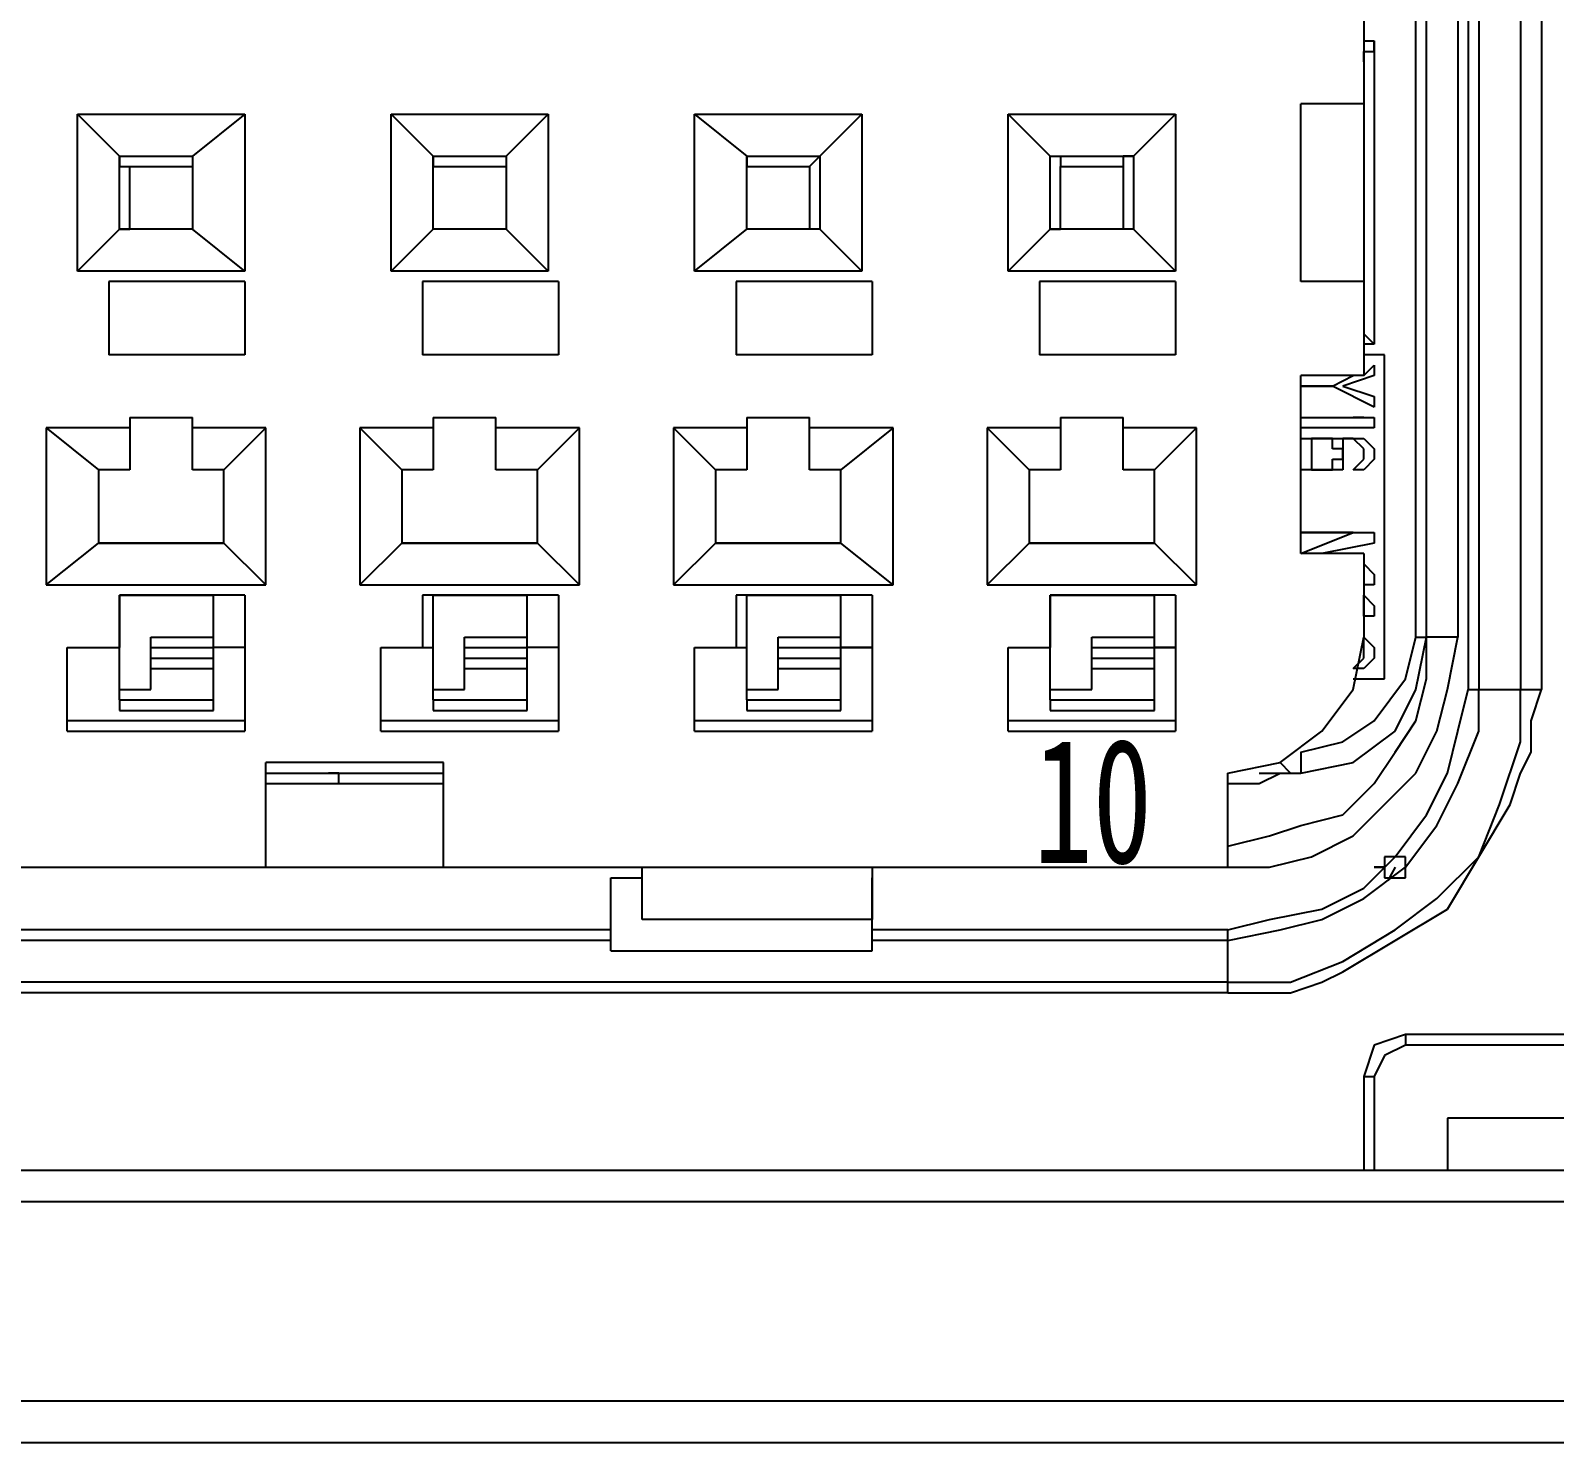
# Model space of a CAD drawing. Header units: inches. Extents: x 47316 to 59086, y 3141 to 11743.
# Drawn here: x 48992.63 to 49017.12, y 7312.62 to 7335.3 of the extents above; entities that cross this region are included whole.
import ezdxf

# ---------------------------------------------------------------- set-up
doc = ezdxf.new("R2010")
doc.units = ezdxf.units.IN
doc.header["$MEASUREMENT"] = 0
doc.styles.add('MtX_FangSong_GB2312', font='')
doc.styles.get("Standard").update_dxf_attribs({"font": ''})
doc.styles.get('MtX_FangSong_GB2312').set_extended_font_data('FangSong_GB2312')
doc.styles.get('Standard').set_extended_font_data('SimSun')
doc.linetypes.add('_VeSys_Busbar', pattern='A,0.0001,-0.125,["=",Standard,S=0.35,R=0,X=-0.15,Y=-0.175],-0.125', length=0.2501)

msp = doc.modelspace()

# ---------------------------------------------------------------- linework, layer by layer
at = {"color": 0, "linetype": 'Continuous', "lineweight": -3}
for p, q in [((49015.735, 7340.505), (49015.735, 7324.713)), ((49015.903, 7340.505), (49015.903, 7324.713)), ((49016.575, 7340.505), (49016.575, 7324.713)), ((49016.911, 7340.505), (49016.911, 7324.713)), ((49015.567, 7339.833), (49015.567, 7325.553)), ((49014.895, 7325.553), (49014.895, 7339.665)), ((49015.063, 7325.553), (49015.063, 7339.665)), ((49014.055, 7335.465), (49014.055, 7329.753)), ((49014.055, 7335.129), (49014.223, 7335.129)), ((49014.223, 7335.129), (49014.223, 7330.257)), ((49014.223, 7334.961), (49014.223, 7335.129)), ((49014.223, 7335.129), (49014.223, 7335.129)), ((49014.055, 7334.793), (49014.055, 7334.961)), ((49014.055, 7334.961), (49014.055, 7334.961)), ((49014.055, 7334.961), (49014.223, 7334.961)), ((49014.055, 7334.793), (49014.055, 7334.793)), ((49014.055, 7334.793), (49014.055, 7334.793)), ((49014.055, 7334.793), (49014.055, 7334.793)), ((49014.223, 7334.961), (49014.223, 7334.961)), ((49014.223, 7334.961), (49014.223, 7334.961)), ((49014.055, 7334.121), (49013.047, 7334.121)), ((49013.047, 7331.265), (49013.047, 7334.121)), ((48993.391, 7331.433), (48993.391, 7333.953)), ((48993.391, 7333.953), (48996.079, 7333.953)), ((48993.391, 7333.953), (48994.063, 7333.281)), ((48996.079, 7333.953), (48995.239, 7333.281)), ((48996.079, 7333.953), (48996.079, 7331.433)), ((48998.431, 7333.953), (49000.951, 7333.953)), ((48998.431, 7333.953), (48999.103, 7333.281)), ((48998.431, 7331.433), (48998.431, 7333.953)), ((49000.951, 7333.953), (49000.279, 7333.281)), ((49000.951, 7333.953), (49000.951, 7331.433)), ((49003.303, 7333.953), (49005.991, 7333.953)), ((49003.303, 7333.953), (49004.143, 7333.281)), ((49003.303, 7331.433), (49003.303, 7333.953)), ((49005.991, 7333.953), (49005.319, 7333.281)), ((49005.991, 7333.953), (49005.991, 7331.433)), ((49008.343, 7333.953), (49011.031, 7333.953)), ((49008.343, 7333.953), (49009.015, 7333.281)), ((49008.343, 7331.433), (49008.343, 7333.953)), ((49011.031, 7333.953), (49010.359, 7333.281)), ((49011.031, 7333.953), (49011.031, 7331.433)), ((48994.063, 7332.105), (48994.063, 7333.281)), ((48994.063, 7333.281), (48995.239, 7333.281)), ((48994.063, 7333.281), (48994.063, 7333.281)), ((48994.063, 7333.281), (48994.063, 7333.281)), ((48994.063, 7333.281), (48994.063, 7333.281)), ((48994.063, 7333.281), (48994.063, 7333.281)), ((48994.063, 7333.281), (48994.063, 7333.281)), ((48994.063, 7333.281), (48994.063, 7333.281)), ((48994.063, 7333.281), (48994.063, 7333.113)), ((48994.063, 7333.113), (48994.231, 7333.113)), ((48994.231, 7332.105), (48994.231, 7333.113)), ((48994.231, 7333.113), (48995.239, 7333.113)), ((48994.231, 7333.113), (48994.231, 7333.113)), ((48994.231, 7333.113), (48994.231, 7333.113)), ((48995.239, 7333.281), (48995.239, 7332.105)), ((48995.239, 7333.281), (48995.239, 7333.281)), ((48995.239, 7333.281), (48995.239, 7333.281)), ((48995.239, 7333.281), (48995.239, 7333.281)), ((48995.239, 7333.281), (48995.239, 7333.281)), ((48995.239, 7333.281), (48995.239, 7333.281)), ((48995.239, 7333.281), (48995.239, 7333.281)), ((48995.239, 7333.281), (48995.239, 7333.113)), ((48995.239, 7333.113), (48995.239, 7332.105)), ((48995.239, 7333.113), (48995.239, 7333.113)), ((48995.239, 7333.113), (48995.239, 7333.113)), ((48995.239, 7333.113), (48995.239, 7333.113)), ((48999.103, 7333.281), (49000.279, 7333.281)), ((48999.103, 7332.105), (48999.103, 7333.281)), ((48999.103, 7333.281), (48999.103, 7333.281)), ((48999.103, 7333.281), (48999.103, 7333.281)), ((48999.103, 7333.281), (48999.103, 7333.281)), ((48999.103, 7333.281), (48999.103, 7333.281)), ((48999.103, 7333.281), (48999.103, 7333.281)), ((48999.103, 7333.281), (48999.103, 7333.281)), ((48999.103, 7333.281), (48999.103, 7333.113)), ((48999.103, 7333.113), (49000.279, 7333.113)), ((48999.103, 7332.105), (48999.103, 7333.113)), ((48999.103, 7333.113), (48999.103, 7333.113)), ((48999.103, 7333.113), (48999.103, 7333.113)), ((48999.103, 7333.113), (48999.103, 7333.113)), ((49000.279, 7333.281), (49000.279, 7332.105)), ((49000.279, 7333.281), (49000.279, 7333.281)), ((49000.279, 7333.281), (49000.279, 7333.281)), ((49000.279, 7333.281), (49000.279, 7333.281)), ((49000.279, 7333.281), (49000.279, 7333.281)), ((49000.279, 7333.281), (49000.279, 7333.281)), ((49000.279, 7333.281), (49000.279, 7333.281)), ((49000.279, 7333.281), (49000.279, 7333.113)), ((49000.279, 7333.113), (49000.279, 7332.105)), ((49000.279, 7333.113), (49000.279, 7333.113)), ((49000.279, 7333.113), (49000.279, 7333.113)), ((49000.279, 7333.113), (49000.279, 7333.113)), ((49004.143, 7333.281), (49005.319, 7333.281)), ((49004.143, 7332.105), (49004.143, 7333.281)), ((49004.143, 7333.281), (49004.143, 7333.281)), ((49004.143, 7333.281), (49004.143, 7333.281)), ((49004.143, 7333.281), (49004.143, 7333.281)), ((49004.143, 7333.281), (49004.143, 7333.281)), ((49004.143, 7333.281), (49004.143, 7333.281)), ((49004.143, 7333.281), (49004.143, 7333.281)), ((49004.143, 7333.281), (49004.143, 7333.113)), ((49004.143, 7333.113), (49005.151, 7333.113)), ((49004.143, 7332.105), (49004.143, 7333.113)), ((49004.143, 7333.113), (49004.143, 7333.113)), ((49004.143, 7333.113), (49004.143, 7333.113)), ((49004.143, 7333.113), (49004.143, 7333.113)), ((49005.319, 7333.281), (49005.151, 7333.113)), ((49005.151, 7333.113), (49005.151, 7332.105)), ((49005.151, 7333.113), (49005.151, 7333.113)), ((49005.151, 7333.113), (49005.151, 7333.113)), ((49005.151, 7333.113), (49005.151, 7333.113)), ((49005.319, 7333.281), (49005.319, 7332.105)), ((49005.319, 7333.281), (49005.319, 7333.281)), ((49005.319, 7333.281), (49005.319, 7333.281)), ((49005.319, 7333.281), (49005.319, 7333.281)), ((49005.319, 7333.281), (49005.319, 7333.281)), ((49005.319, 7333.281), (49005.319, 7333.281)), ((49005.319, 7333.281), (49005.319, 7333.281)), ((49009.015, 7333.281), (49010.359, 7333.281)), ((49009.015, 7332.105), (49009.015, 7333.281)), ((49009.015, 7333.281), (49009.015, 7333.281)), ((49009.015, 7333.281), (49009.015, 7333.281)), ((49009.015, 7333.281), (49009.183, 7333.281)), ((49009.183, 7333.281), (49009.183, 7333.281)), ((49009.183, 7333.281), (49009.183, 7333.281)), ((49009.183, 7333.281), (49009.183, 7333.281)), ((49009.183, 7333.281), (49009.183, 7333.113)), ((49009.183, 7333.113), (49010.191, 7333.113)), ((49009.183, 7332.105), (49009.183, 7333.113)), ((49009.183, 7333.113), (49009.183, 7333.113)), ((49009.183, 7333.113), (49009.183, 7333.113)), ((49009.183, 7333.113), (49009.183, 7333.113)), ((49010.359, 7333.281), (49010.191, 7333.281)), ((49010.191, 7333.281), (49010.191, 7333.281)), ((49010.191, 7333.281), (49010.191, 7333.281)), ((49010.191, 7333.281), (49010.191, 7333.281)), ((49010.191, 7333.281), (49010.191, 7333.113)), ((49010.191, 7333.113), (49010.191, 7332.105)), ((49010.191, 7333.113), (49010.191, 7333.113)), ((49010.191, 7333.113), (49010.191, 7333.113)), ((49010.191, 7333.113), (49010.191, 7333.113)), ((49010.359, 7333.281), (49010.359, 7332.105)), ((49010.359, 7333.281), (49010.359, 7333.281)), ((49010.359, 7333.281), (49010.359, 7333.281)), ((48993.391, 7331.433), (48994.063, 7332.105)), ((48995.239, 7332.105), (48994.063, 7332.105)), ((48994.063, 7332.105), (48994.063, 7332.105)), ((48994.063, 7332.105), (48994.063, 7332.105)), ((48994.063, 7332.105), (48994.063, 7332.105)), ((48994.063, 7332.105), (48994.063, 7332.105)), ((48994.063, 7332.105), (48994.063, 7332.105)), ((48994.063, 7332.105), (48994.063, 7332.105)), ((48994.063, 7332.105), (48994.063, 7332.105)), ((48994.063, 7332.105), (48994.063, 7332.105)), ((48994.063, 7332.105), (48994.063, 7332.105)), ((48994.063, 7332.105), (48994.231, 7332.105)), ((48995.239, 7332.105), (48994.231, 7332.105)), ((48995.239, 7332.105), (48994.231, 7332.105)), ((48994.231, 7332.105), (48994.231, 7332.105)), ((48994.231, 7332.105), (48994.231, 7332.105)), ((48996.079, 7331.433), (48995.239, 7332.105)), ((48995.239, 7332.105), (48995.239, 7332.105)), ((48995.239, 7332.105), (48995.239, 7332.105)), ((48995.239, 7332.105), (48995.239, 7332.105)), ((48995.239, 7332.105), (48995.239, 7332.105)), ((48995.239, 7332.105), (48995.239, 7332.105)), ((48995.239, 7332.105), (48995.239, 7332.105)), ((48995.239, 7332.105), (48995.239, 7332.105)), ((48995.239, 7332.105), (48995.239, 7332.105)), ((48995.239, 7332.105), (48995.239, 7332.105)), ((48995.239, 7332.105), (48995.239, 7332.105)), ((48995.239, 7332.105), (48995.239, 7332.105)), ((48995.239, 7332.105), (48995.239, 7332.105)), ((48998.431, 7331.433), (48999.103, 7332.105)), ((49000.279, 7332.105), (48999.103, 7332.105)), ((49000.279, 7332.105), (48999.103, 7332.105)), ((49000.279, 7332.105), (48999.103, 7332.105)), ((48999.103, 7332.105), (48999.103, 7332.105)), ((48999.103, 7332.105), (48999.103, 7332.105)), ((48999.103, 7332.105), (48999.103, 7332.105)), ((48999.103, 7332.105), (48999.103, 7332.105)), ((48999.103, 7332.105), (48999.103, 7332.105)), ((48999.103, 7332.105), (48999.103, 7332.105)), ((48999.103, 7332.105), (48999.103, 7332.105)), ((48999.103, 7332.105), (48999.103, 7332.105)), ((48999.103, 7332.105), (48999.103, 7332.105)), ((48999.103, 7332.105), (48999.103, 7332.105)), ((48999.103, 7332.105), (48999.103, 7332.105)), ((48999.103, 7332.105), (48999.103, 7332.105)), ((49000.951, 7331.433), (49000.279, 7332.105)), ((49000.279, 7332.105), (49000.279, 7332.105)), ((49000.279, 7332.105), (49000.279, 7332.105)), ((49000.279, 7332.105), (49000.279, 7332.105)), ((49000.279, 7332.105), (49000.279, 7332.105)), ((49000.279, 7332.105), (49000.279, 7332.105)), ((49000.279, 7332.105), (49000.279, 7332.105)), ((49000.279, 7332.105), (49000.279, 7332.105)), ((49000.279, 7332.105), (49000.279, 7332.105)), ((49000.279, 7332.105), (49000.279, 7332.105)), ((49000.279, 7332.105), (49000.279, 7332.105)), ((49000.279, 7332.105), (49000.279, 7332.105)), ((49000.279, 7332.105), (49000.279, 7332.105)), ((49003.303, 7331.433), (49004.143, 7332.105)), ((49005.319, 7332.105), (49004.143, 7332.105)), ((49005.151, 7332.105), (49004.143, 7332.105)), ((49005.151, 7332.105), (49004.143, 7332.105)), ((49004.143, 7332.105), (49004.143, 7332.105)), ((49004.143, 7332.105), (49004.143, 7332.105)), ((49004.143, 7332.105), (49004.143, 7332.105)), ((49004.143, 7332.105), (49004.143, 7332.105)), ((49004.143, 7332.105), (49004.143, 7332.105)), ((49004.143, 7332.105), (49004.143, 7332.105)), ((49004.143, 7332.105), (49004.143, 7332.105)), ((49004.143, 7332.105), (49004.143, 7332.105)), ((49004.143, 7332.105), (49004.143, 7332.105)), ((49004.143, 7332.105), (49004.143, 7332.105)), ((49004.143, 7332.105), (49004.143, 7332.105)), ((49004.143, 7332.105), (49004.143, 7332.105)), ((49005.319, 7332.105), (49005.151, 7332.105)), ((49005.151, 7332.105), (49005.151, 7332.105)), ((49005.151, 7332.105), (49005.151, 7332.105)), ((49005.151, 7332.105), (49005.151, 7332.105)), ((49005.991, 7331.433), (49005.319, 7332.105)), ((49005.319, 7332.105), (49005.319, 7332.105)), ((49005.319, 7332.105), (49005.319, 7332.105)), ((49005.319, 7332.105), (49005.319, 7332.105)), ((49005.319, 7332.105), (49005.319, 7332.105)), ((49005.319, 7332.105), (49005.319, 7332.105)), ((49005.319, 7332.105), (49005.319, 7332.105)), ((49005.319, 7332.105), (49005.319, 7332.105)), ((49005.319, 7332.105), (49005.319, 7332.105)), ((49008.343, 7331.433), (49009.015, 7332.105)), ((49010.359, 7332.105), (49009.015, 7332.105)), ((49009.015, 7332.105), (49009.015, 7332.105)), ((49009.015, 7332.105), (49009.015, 7332.105)), ((49009.015, 7332.105), (49009.183, 7332.105)), ((49010.191, 7332.105), (49009.183, 7332.105)), ((49010.191, 7332.105), (49009.183, 7332.105)), ((49009.183, 7332.105), (49009.183, 7332.105)), ((49009.183, 7332.105), (49009.183, 7332.105)), ((49009.183, 7332.105), (49009.183, 7332.105)), ((49009.183, 7332.105), (49009.183, 7332.105)), ((49009.183, 7332.105), (49009.183, 7332.105)), ((49009.183, 7332.105), (49009.183, 7332.105)), ((49009.183, 7332.105), (49009.183, 7332.105)), ((49009.183, 7332.105), (49009.183, 7332.105)), ((49009.183, 7332.105), (49009.183, 7332.105)), ((49010.359, 7332.105), (49010.191, 7332.105)), ((49010.191, 7332.105), (49010.191, 7332.105)), ((49010.191, 7332.105), (49010.191, 7332.105)), ((49010.191, 7332.105), (49010.191, 7332.105)), ((49010.191, 7332.105), (49010.191, 7332.105)), ((49010.191, 7332.105), (49010.191, 7332.105)), ((49010.191, 7332.105), (49010.191, 7332.105)), ((49010.191, 7332.105), (49010.191, 7332.105)), ((49010.191, 7332.105), (49010.191, 7332.105)), ((49010.191, 7332.105), (49010.191, 7332.105)), ((49011.031, 7331.433), (49010.359, 7332.105)), ((49010.359, 7332.105), (49010.359, 7332.105)), ((49010.359, 7332.105), (49010.359, 7332.105)), ((48996.079, 7331.433), (48993.391, 7331.433)), ((49000.951, 7331.433), (48998.431, 7331.433)), ((49005.991, 7331.433), (49003.303, 7331.433)), ((49011.031, 7331.433), (49008.343, 7331.433)), ((48996.079, 7331.265), (48993.895, 7331.265)), ((48996.079, 7331.265), (48993.895, 7331.265)), ((48993.895, 7331.265), (48993.895, 7330.089)), ((48996.079, 7331.265), (48996.079, 7330.089)), ((49001.119, 7331.265), (48998.935, 7331.265)), ((49001.119, 7331.265), (48998.935, 7331.265)), ((48998.935, 7331.265), (48998.935, 7330.089)), ((49001.119, 7331.265), (49001.119, 7330.089)), ((49006.159, 7331.265), (49003.975, 7331.265)), ((49006.159, 7331.265), (49003.975, 7331.265)), ((49003.975, 7331.265), (49003.975, 7330.089)), ((49006.159, 7331.265), (49006.159, 7330.089)), ((49011.031, 7331.265), (49008.847, 7331.265)), ((49011.031, 7331.265), (49008.847, 7331.265)), ((49008.847, 7331.265), (49008.847, 7330.089)), ((49011.031, 7331.265), (49011.031, 7330.089)), ((49014.055, 7331.265), (49013.047, 7331.265)), ((49014.055, 7330.425), (49014.055, 7330.425)), ((49014.055, 7330.425), (49014.055, 7330.425)), ((49014.055, 7330.425), (49014.055, 7330.425)), ((49014.055, 7330.425), (49014.055, 7330.425)), ((49014.055, 7330.425), (49014.055, 7330.425)), ((49014.055, 7330.425), (49014.223, 7330.257)), ((49014.223, 7330.257), (49014.055, 7330.257)), ((49014.223, 7330.257), (49014.223, 7330.257)), ((49014.223, 7330.257), (49014.223, 7330.257)), ((49014.223, 7330.257), (49014.223, 7330.257)), ((49014.223, 7330.257), (49014.223, 7330.257)), ((48996.079, 7330.089), (48993.895, 7330.089)), ((49001.119, 7330.089), (48998.935, 7330.089)), ((49006.159, 7330.089), (49003.975, 7330.089)), ((49011.031, 7330.089), (49008.847, 7330.089)), ((49014.391, 7330.089), (49014.055, 7330.089)), ((49014.055, 7329.753), (49014.223, 7329.921)), ((49014.223, 7329.921), (49014.223, 7329.753)), ((49014.391, 7324.881), (49014.391, 7330.089)), ((49014.055, 7329.753), (49013.047, 7329.753)), ((49013.047, 7326.897), (49013.047, 7329.753)), ((49013.551, 7329.585), (49013.887, 7329.753)), ((49014.223, 7329.753), (49013.719, 7329.585)), ((49013.551, 7329.585), (49013.047, 7329.585)), ((49013.047, 7329.585), (49013.551, 7329.585)), ((49013.047, 7329.585), (49013.047, 7329.585)), ((49014.223, 7329.249), (49013.551, 7329.585)), ((49013.719, 7329.585), (49014.223, 7329.417)), ((49014.223, 7329.417), (49014.223, 7329.249)), ((48994.231, 7328.913), (48992.887, 7328.913)), ((48992.887, 7328.913), (48993.727, 7328.241)), ((48992.887, 7328.913), (48992.887, 7326.393)), ((48994.231, 7329.081), (48995.239, 7329.081)), ((48994.231, 7329.081), (48994.231, 7328.241)), ((48995.239, 7328.241), (48995.239, 7329.081)), ((48996.415, 7328.913), (48995.239, 7328.913)), ((48996.415, 7328.913), (48995.743, 7328.241)), ((48996.415, 7326.393), (48996.415, 7328.913)), ((48999.103, 7328.913), (48997.927, 7328.913)), ((48997.927, 7328.913), (48998.599, 7328.241)), ((48997.927, 7328.913), (48997.927, 7326.393)), ((48999.103, 7329.081), (49000.111, 7329.081)), ((48999.103, 7329.081), (48999.103, 7328.241)), ((49000.111, 7328.241), (49000.111, 7329.081)), ((49001.455, 7328.913), (49000.111, 7328.913)), ((49001.455, 7328.913), (49000.783, 7328.241)), ((49001.455, 7326.393), (49001.455, 7328.913)), ((49004.143, 7328.913), (49002.967, 7328.913)), ((49002.967, 7328.913), (49003.639, 7328.241)), ((49002.967, 7328.913), (49002.967, 7326.393)), ((49004.143, 7329.081), (49005.151, 7329.081)), ((49004.143, 7329.081), (49004.143, 7328.241)), ((49005.151, 7328.241), (49005.151, 7329.081)), ((49006.495, 7328.913), (49005.151, 7328.913)), ((49006.495, 7328.913), (49005.655, 7328.241)), ((49006.495, 7326.393), (49006.495, 7328.913)), ((49009.183, 7328.913), (49008.007, 7328.913)), ((49008.007, 7328.913), (49008.679, 7328.241)), ((49008.007, 7328.913), (49008.007, 7326.393)), ((49009.183, 7329.081), (49010.191, 7329.081)), ((49009.183, 7329.081), (49009.183, 7328.241)), ((49010.191, 7328.241), (49010.191, 7329.081)), ((49011.367, 7328.913), (49010.191, 7328.913)), ((49011.367, 7328.913), (49010.695, 7328.241)), ((49011.367, 7326.393), (49011.367, 7328.913)), ((49013.047, 7329.081), (49014.055, 7329.081)), ((49013.047, 7328.913), (49013.047, 7329.081)), ((49014.223, 7328.913), (49013.047, 7328.913)), ((49013.887, 7329.081), (49014.055, 7329.081)), ((49014.055, 7329.081), (49013.887, 7329.081)), ((49014.055, 7329.081), (49014.223, 7329.081)), ((49014.223, 7329.081), (49014.223, 7328.913)), ((49013.047, 7328.745), (49013.215, 7328.745)), ((49013.047, 7328.577), (49013.047, 7328.745)), ((49013.215, 7328.745), (49013.383, 7328.745)), ((49013.383, 7328.745), (49013.215, 7328.745)), ((49013.215, 7328.745), (49013.215, 7328.577)), ((49013.383, 7328.745), (49013.551, 7328.745)), ((49013.383, 7328.745), (49013.383, 7328.745)), ((49013.551, 7328.745), (49013.383, 7328.745)), ((49013.551, 7328.745), (49013.719, 7328.745)), ((49013.551, 7328.577), (49013.551, 7328.745)), ((49013.719, 7328.745), (49013.719, 7328.745)), ((49013.719, 7328.745), (49013.887, 7328.745)), ((49013.887, 7328.745), (49013.719, 7328.745)), ((49013.719, 7328.745), (49013.719, 7328.577)), ((49013.887, 7328.745), (49013.887, 7328.745)), ((49013.887, 7328.745), (49014.055, 7328.745)), ((49014.055, 7328.577), (49013.887, 7328.745)), ((49014.055, 7328.745), (49014.055, 7328.745)), ((49014.055, 7328.745), (49014.223, 7328.577)), ((49013.047, 7328.409), (49013.047, 7328.577)), ((49013.047, 7328.577), (49013.047, 7328.577)), ((49013.215, 7328.577), (49013.215, 7328.577)), ((49013.215, 7328.577), (49013.215, 7328.409)), ((49013.215, 7328.577), (49013.215, 7328.577)), ((49013.551, 7328.577), (49013.551, 7328.577)), ((49013.719, 7328.577), (49013.551, 7328.577)), ((49013.719, 7328.577), (49013.719, 7328.577)), ((49013.719, 7328.409), (49013.719, 7328.577)), ((49013.719, 7328.577), (49013.719, 7328.409)), ((49014.055, 7328.577), (49014.055, 7328.577)), ((49014.055, 7328.577), (49014.055, 7328.577)), ((49014.055, 7328.409), (49014.055, 7328.577)), ((49014.223, 7328.577), (49014.223, 7328.409)), ((49014.223, 7328.577), (49014.223, 7328.577)), ((48994.231, 7328.241), (48993.727, 7328.241)), ((48993.727, 7328.241), (48993.727, 7327.065)), ((48995.743, 7328.241), (48995.239, 7328.241)), ((48995.743, 7327.065), (48995.743, 7328.241)), ((48999.103, 7328.241), (48998.599, 7328.241)), ((48998.599, 7328.241), (48998.599, 7327.065)), ((49000.783, 7328.241), (49000.111, 7328.241)), ((49000.783, 7327.065), (49000.783, 7328.241)), ((49004.143, 7328.241), (49003.639, 7328.241)), ((49003.639, 7328.241), (49003.639, 7327.065)), ((49005.655, 7328.241), (49005.151, 7328.241)), ((49005.655, 7327.065), (49005.655, 7328.241)), ((49009.183, 7328.241), (49008.679, 7328.241)), ((49008.679, 7328.241), (49008.679, 7327.065)), ((49010.695, 7328.241), (49010.191, 7328.241)), ((49010.695, 7327.065), (49010.695, 7328.241)), ((49013.047, 7328.241), (49013.047, 7328.409)), ((49013.047, 7328.409), (49013.047, 7328.409)), ((49013.215, 7328.241), (49013.047, 7328.241)), ((49013.215, 7328.409), (49013.215, 7328.241)), ((49013.215, 7328.409), (49013.215, 7328.409)), ((49013.215, 7328.409), (49013.215, 7328.409)), ((49013.215, 7328.241), (49013.383, 7328.241)), ((49013.383, 7328.241), (49013.215, 7328.241)), ((49013.383, 7328.241), (49013.551, 7328.241)), ((49013.551, 7328.241), (49013.383, 7328.241)), ((49013.383, 7328.241), (49013.383, 7328.241)), ((49013.551, 7328.241), (49013.551, 7328.409)), ((49013.551, 7328.409), (49013.551, 7328.409)), ((49013.551, 7328.409), (49013.719, 7328.409)), ((49013.551, 7328.241), (49013.551, 7328.241)), ((49013.719, 7328.241), (49013.551, 7328.241)), ((49013.719, 7328.409), (49013.719, 7328.241)), ((49013.719, 7328.409), (49013.719, 7328.409)), ((49013.887, 7328.241), (49014.055, 7328.409)), ((49014.055, 7328.241), (49013.887, 7328.241)), ((49013.887, 7328.241), (49013.887, 7328.241)), ((49014.223, 7328.409), (49014.055, 7328.241)), ((49014.055, 7328.409), (49014.055, 7328.409)), ((49014.055, 7328.409), (49014.055, 7328.409)), ((49014.055, 7328.241), (49014.055, 7328.241)), ((49014.223, 7328.409), (49014.223, 7328.409)), ((49013.047, 7326.897), (49013.887, 7327.233)), ((49013.887, 7327.233), (49013.047, 7327.233)), ((49013.047, 7327.233), (49014.223, 7327.233)), ((49013.047, 7327.233), (49013.047, 7327.233)), ((49014.223, 7327.233), (49014.223, 7327.065)), ((48992.887, 7326.393), (48993.727, 7327.065)), ((48993.727, 7327.065), (48995.743, 7327.065)), ((48995.743, 7327.065), (48993.727, 7327.065)), ((48996.415, 7326.393), (48995.743, 7327.065)), ((48997.927, 7326.393), (48998.599, 7327.065)), ((48998.599, 7327.065), (49000.783, 7327.065)), ((49000.783, 7327.065), (48998.599, 7327.065)), ((49001.455, 7326.393), (49000.783, 7327.065)), ((49002.967, 7326.393), (49003.639, 7327.065)), ((49003.639, 7327.065), (49005.655, 7327.065)), ((49005.655, 7327.065), (49003.639, 7327.065)), ((49006.495, 7326.393), (49005.655, 7327.065)), ((49008.007, 7326.393), (49008.679, 7327.065)), ((49008.679, 7327.065), (49010.695, 7327.065)), ((49010.695, 7327.065), (49008.679, 7327.065)), ((49011.367, 7326.393), (49010.695, 7327.065)), ((49014.223, 7327.065), (49013.383, 7326.897)), ((49014.055, 7326.897), (49013.047, 7326.897)), ((49014.055, 7326.897), (49014.055, 7325.553)), ((49014.055, 7326.729), (49014.223, 7326.561)), ((49014.223, 7326.561), (49014.223, 7326.393)), ((48992.887, 7326.393), (48996.415, 7326.393)), ((48994.063, 7326.225), (48995.575, 7326.225)), ((48996.079, 7326.225), (48994.063, 7326.225)), ((48994.063, 7326.225), (48994.063, 7325.385)), ((48994.063, 7324.545), (48994.063, 7326.225)), ((48995.575, 7324.377), (48995.575, 7326.225)), ((48996.079, 7326.225), (48996.079, 7324.041)), ((48997.927, 7326.393), (49001.455, 7326.393)), ((49001.119, 7326.225), (48998.935, 7326.225)), ((48998.935, 7326.225), (48998.935, 7325.385)), ((48999.103, 7326.225), (49000.615, 7326.225)), ((48999.103, 7324.545), (48999.103, 7326.225)), ((49000.615, 7324.377), (49000.615, 7326.225)), ((49001.119, 7326.225), (49001.119, 7324.041)), ((49002.967, 7326.393), (49006.495, 7326.393)), ((49006.159, 7326.225), (49003.975, 7326.225)), ((49003.975, 7326.225), (49003.975, 7325.385)), ((49004.143, 7326.225), (49005.655, 7326.225)), ((49004.143, 7324.545), (49004.143, 7326.225)), ((49005.655, 7324.377), (49005.655, 7326.225)), ((49006.159, 7326.225), (49006.159, 7324.041)), ((49008.007, 7326.393), (49011.367, 7326.393)), ((49009.015, 7326.225), (49010.695, 7326.225)), ((49011.031, 7326.225), (49009.015, 7326.225)), ((49009.015, 7326.225), (49009.015, 7325.385)), ((49009.015, 7324.545), (49009.015, 7326.225)), ((49010.695, 7324.377), (49010.695, 7326.225)), ((49011.031, 7326.225), (49011.031, 7324.041)), ((49014.223, 7326.393), (49014.055, 7326.393)), ((49014.055, 7326.225), (49014.055, 7326.225)), ((49014.055, 7326.225), (49014.055, 7326.225)), ((49014.055, 7326.057), (49014.055, 7326.225)), ((49014.055, 7326.225), (49014.223, 7326.057)), ((49014.055, 7326.057), (49014.055, 7326.057)), ((49014.055, 7325.889), (49014.055, 7326.057)), ((49014.223, 7326.057), (49014.223, 7326.057)), ((49014.223, 7326.057), (49014.223, 7325.889)), ((49014.055, 7325.889), (49014.055, 7325.721)), ((49014.055, 7325.889), (49014.055, 7325.889)), ((49014.223, 7325.889), (49014.055, 7325.889)), ((49014.055, 7325.889), (49014.055, 7325.889)), ((48994.567, 7325.553), (48995.575, 7325.553)), ((48994.567, 7324.713), (48994.567, 7325.553)), ((48999.607, 7325.553), (49000.615, 7325.553)), ((48999.607, 7324.713), (48999.607, 7325.553)), ((49004.647, 7325.553), (49005.655, 7325.553)), ((49004.647, 7324.713), (49004.647, 7325.553)), ((49009.687, 7325.553), (49010.695, 7325.553)), ((49009.687, 7324.713), (49009.687, 7325.553)), ((49013.887, 7324.713), (49014.055, 7325.553)), ((49014.055, 7325.553), (49014.055, 7325.553)), ((49014.055, 7325.553), (49014.055, 7325.553)), ((49014.055, 7325.385), (49014.055, 7325.553)), ((49014.055, 7325.553), (49014.223, 7325.385)), ((49014.727, 7324.881), (49014.895, 7325.553)), ((49014.895, 7325.553), (49015.063, 7325.553)), ((49014.895, 7324.713), (49015.063, 7325.553)), ((49015.567, 7325.553), (49015.063, 7325.553)), ((49015.063, 7324.881), (49015.063, 7325.553)), ((49015.399, 7324.713), (49015.567, 7325.553)), ((48993.223, 7325.385), (48994.063, 7325.385)), ((48993.223, 7324.041), (48993.223, 7325.385)), ((48994.567, 7325.385), (48995.575, 7325.385)), ((48996.079, 7325.385), (48995.575, 7325.385)), ((48998.263, 7325.385), (48999.103, 7325.385)), ((48998.263, 7324.041), (48998.263, 7325.385)), ((48999.607, 7325.385), (49000.615, 7325.385)), ((49001.119, 7325.385), (49000.615, 7325.385)), ((49003.303, 7325.385), (49004.143, 7325.385)), ((49003.303, 7324.041), (49003.303, 7325.385)), ((49003.975, 7325.385), (49004.143, 7325.385)), ((49004.647, 7325.385), (49005.655, 7325.385)), ((49006.159, 7325.385), (49005.655, 7325.385)), ((49005.655, 7325.385), (49006.159, 7325.385)), ((49005.823, 7325.385), (49005.655, 7325.385)), ((49008.343, 7325.385), (49009.015, 7325.385)), ((49008.343, 7324.041), (49008.343, 7325.385)), ((49009.015, 7325.385), (49009.015, 7325.385)), ((49009.687, 7325.385), (49010.695, 7325.385)), ((49011.031, 7325.385), (49010.695, 7325.385)), ((49010.695, 7325.385), (49011.031, 7325.385)), ((49010.695, 7325.385), (49010.695, 7325.385)), ((49014.055, 7325.385), (49014.055, 7325.385)), ((49014.055, 7325.217), (49014.055, 7325.385)), ((49014.223, 7325.385), (49014.223, 7325.217)), ((49014.223, 7325.385), (49014.223, 7325.385)), ((48994.567, 7325.217), (48995.575, 7325.217)), ((48994.567, 7325.049), (48995.575, 7325.049)), ((48999.607, 7325.217), (49000.615, 7325.217)), ((48999.607, 7325.049), (49000.615, 7325.049)), ((49004.647, 7325.217), (49005.655, 7325.217)), ((49004.647, 7325.049), (49005.655, 7325.049)), ((49009.687, 7325.217), (49010.695, 7325.217)), ((49009.687, 7325.049), (49010.695, 7325.049)), ((49013.887, 7325.049), (49014.055, 7325.217)), ((49014.055, 7325.049), (49013.887, 7325.049)), ((49014.223, 7325.217), (49014.055, 7325.049)), ((49014.055, 7325.217), (49014.055, 7325.217)), ((49014.055, 7325.217), (49014.055, 7325.217)), ((49014.055, 7325.049), (49014.055, 7325.049)), ((49014.223, 7325.217), (49014.223, 7325.217)), ((49013.887, 7324.881), (49014.391, 7324.881)), ((49014.223, 7324.209), (49014.727, 7324.881)), ((49014.895, 7324.209), (49015.063, 7324.881)), ((48994.063, 7324.713), (48994.567, 7324.713)), ((48994.063, 7324.545), (48995.575, 7324.545)), ((48994.063, 7324.545), (48995.575, 7324.545)), ((48994.063, 7324.545), (48994.063, 7324.377)), ((48999.103, 7324.713), (48999.607, 7324.713)), ((48999.103, 7324.545), (49000.615, 7324.545)), ((48999.103, 7324.545), (49000.615, 7324.545)), ((48999.103, 7324.545), (48999.103, 7324.377)), ((49004.143, 7324.713), (49004.647, 7324.713)), ((49004.143, 7324.545), (49005.655, 7324.545)), ((49004.143, 7324.545), (49005.655, 7324.545)), ((49004.143, 7324.545), (49004.143, 7324.377)), ((49009.015, 7324.713), (49009.687, 7324.713)), ((49009.015, 7324.545), (49010.695, 7324.545)), ((49009.015, 7324.545), (49010.695, 7324.545)), ((49009.015, 7324.545), (49009.015, 7324.377)), ((49013.383, 7324.041), (49013.887, 7324.713)), ((49014.559, 7324.041), (49014.895, 7324.713)), ((49015.231, 7324.041), (49015.399, 7324.713)), ((49015.567, 7324.041), (49015.735, 7324.713)), ((49015.735, 7324.713), (49016.911, 7324.713)), ((49015.903, 7324.041), (49015.903, 7324.713)), ((49016.575, 7324.377), (49016.575, 7324.713)), ((49016.743, 7324.209), (49016.911, 7324.713)), ((48994.063, 7324.377), (48995.575, 7324.377)), ((48999.103, 7324.377), (49000.615, 7324.377)), ((49004.143, 7324.377), (49005.655, 7324.377)), ((49009.015, 7324.377), (49010.695, 7324.377)), ((49016.575, 7323.873), (49016.575, 7324.377)), ((48996.079, 7324.209), (48993.223, 7324.209)), ((48993.223, 7324.041), (48996.079, 7324.041)), ((49001.119, 7324.209), (48998.263, 7324.209)), ((48998.263, 7324.041), (49001.119, 7324.041)), ((49006.159, 7324.209), (49003.303, 7324.209)), ((49003.303, 7324.041), (49006.159, 7324.041)), ((49011.031, 7324.209), (49008.343, 7324.209)), ((49008.343, 7324.041), (49011.031, 7324.041)), ((49012.711, 7323.537), (49013.383, 7324.041)), ((49013.719, 7323.873), (49014.223, 7324.209)), ((49013.887, 7323.537), (49014.559, 7324.041)), ((49014.559, 7323.705), (49014.895, 7324.209)), ((49014.895, 7323.369), (49015.231, 7324.041)), ((49015.399, 7323.369), (49015.567, 7324.041)), ((49015.567, 7323.201), (49015.903, 7324.041)), ((49016.743, 7323.705), (49016.743, 7324.209)), ((49013.047, 7323.705), (49013.719, 7323.873)), ((49016.239, 7322.865), (49016.575, 7323.873)), ((48999.271, 7323.537), (48996.415, 7323.537)), ((48996.415, 7321.857), (48996.415, 7323.537)), ((48999.271, 7321.857), (48999.271, 7323.537)), ((49011.871, 7323.369), (49012.711, 7323.537)), ((49012.879, 7323.369), (49012.711, 7323.537)), ((49013.047, 7323.705), (49013.047, 7323.369)), ((49013.047, 7323.705), (49013.047, 7323.705)), ((49013.047, 7323.369), (49013.887, 7323.537)), ((49014.223, 7323.201), (49014.559, 7323.705)), ((49016.575, 7323.369), (49016.743, 7323.705)), ((48996.415, 7323.369), (48999.271, 7323.369)), ((48996.415, 7323.369), (48999.271, 7323.369)), ((48996.751, 7323.369), (48996.751, 7323.369)), ((48997.591, 7323.369), (48997.423, 7323.369)), ((48997.423, 7323.369), (48997.423, 7323.369)), ((48997.591, 7323.201), (48997.591, 7323.369)), ((49011.871, 7321.857), (49011.871, 7323.369)), ((49011.871, 7323.369), (49011.871, 7323.369)), ((49012.375, 7323.369), (49013.047, 7323.369)), ((49012.375, 7323.201), (49012.711, 7323.369)), ((49013.047, 7323.369), (49013.047, 7323.369)), ((49014.391, 7322.865), (49014.895, 7323.369)), ((49015.063, 7322.697), (49015.399, 7323.369)), ((49016.407, 7322.865), (49016.575, 7323.369)), ((48996.415, 7323.201), (48999.271, 7323.201)), ((49011.871, 7323.201), (49011.871, 7323.201)), ((49011.871, 7323.201), (49012.375, 7323.201)), ((49013.719, 7322.697), (49014.223, 7323.201)), ((49015.231, 7322.529), (49015.567, 7323.201)), ((49013.887, 7322.361), (49014.391, 7322.865)), ((49015.903, 7322.025), (49016.239, 7322.865)), ((49015.903, 7322.025), (49016.407, 7322.865)), ((49013.047, 7322.529), (49013.719, 7322.697)), ((49014.559, 7322.025), (49015.063, 7322.697)), ((49011.871, 7322.193), (49012.543, 7322.361)), ((49012.543, 7322.361), (49013.047, 7322.529)), ((49013.215, 7322.025), (49013.887, 7322.361)), ((49014.727, 7321.857), (49015.231, 7322.529)), ((49011.871, 7322.193), (49011.871, 7322.193)), ((48966.847, 7321.857), (49011.871, 7321.857)), ((49002.463, 7321.017), (49002.463, 7321.857)), ((49006.159, 7321.857), (49006.159, 7321.017)), ((49011.871, 7321.857), (49011.871, 7321.857)), ((49011.871, 7321.857), (49012.543, 7321.857)), ((49012.543, 7321.857), (49013.215, 7322.025)), ((49014.055, 7321.521), (49014.559, 7322.025)), ((49014.055, 7321.353), (49014.727, 7321.857)), ((49014.391, 7321.857), (49014.223, 7321.857)), ((49014.223, 7321.857), (49014.391, 7321.857)), ((49014.559, 7322.025), (49014.391, 7322.025)), ((49014.391, 7322.025), (49014.391, 7322.025)), ((49014.391, 7322.025), (49014.391, 7322.025)), ((49014.391, 7322.025), (49014.391, 7321.857)), ((49014.391, 7321.857), (49014.391, 7321.689)), ((49014.559, 7321.857), (49014.442, 7321.644)), ((49014.727, 7322.025), (49014.559, 7322.025)), ((49014.559, 7322.025), (49014.559, 7322.025)), ((49014.727, 7321.857), (49014.727, 7322.025)), ((49014.727, 7322.025), (49014.727, 7322.025)), ((49014.727, 7321.857), (49014.727, 7321.857)), ((49014.727, 7321.689), (49014.727, 7321.857)), ((49014.727, 7321.857), (49014.727, 7321.857)), ((49015.231, 7321.353), (49015.903, 7322.025)), ((49015.399, 7321.185), (49015.903, 7322.025)), ((49001.959, 7321.689), (49002.463, 7321.689)), ((49001.959, 7320.513), (49001.959, 7321.689)), ((49006.159, 7321.689), (49006.159, 7321.689)), ((49006.159, 7320.513), (49006.159, 7321.689)), ((49014.391, 7321.689), (49014.391, 7321.689)), ((49014.391, 7321.689), (49014.391, 7321.689)), ((49014.391, 7321.689), (49014.559, 7321.689)), ((49014.559, 7321.689), (49014.559, 7321.689)), ((49014.559, 7321.689), (49014.727, 7321.689)), ((49014.727, 7321.689), (49014.727, 7321.689)), ((49013.383, 7321.185), (49014.055, 7321.521)), ((49013.383, 7321.017), (49014.055, 7321.353)), ((49014.559, 7320.849), (49015.231, 7321.353)), ((49012.543, 7321.017), (49013.383, 7321.185)), ((49014.559, 7320.681), (49015.399, 7321.185)), ((49001.959, 7320.849), (48991.543, 7320.849)), ((49006.159, 7321.017), (49002.463, 7321.017)), ((49011.871, 7320.849), (49006.159, 7320.849)), ((49011.871, 7320.849), (49012.543, 7321.017)), ((49011.871, 7319.841), (49011.871, 7320.849)), ((49011.871, 7320.681), (49012.711, 7320.849)), ((49011.871, 7320.849), (49011.871, 7320.849)), ((49012.711, 7320.849), (49013.383, 7321.017)), ((49013.719, 7320.345), (49014.559, 7320.849)), ((49001.959, 7320.681), (48991.543, 7320.681)), ((49011.871, 7320.681), (49006.159, 7320.681)), ((49011.871, 7320.681), (49011.871, 7320.681)), ((49013.719, 7320.177), (49014.559, 7320.681)), ((49001.959, 7320.513), (49006.159, 7320.513)), ((49012.879, 7320.009), (49013.719, 7320.345)), ((49013.383, 7320.009), (49013.719, 7320.177)), ((49011.871, 7320.009), (48966.847, 7320.009)), ((49011.871, 7320.009), (49011.871, 7320.009)), ((49011.871, 7320.009), (49012.375, 7320.009)), ((49012.375, 7320.009), (49012.879, 7320.009)), ((49012.879, 7319.841), (49013.383, 7320.009)), ((49011.871, 7319.841), (48966.847, 7319.841)), ((49011.871, 7319.841), (49011.871, 7319.841)), ((49011.871, 7319.841), (49012.375, 7319.841)), ((49012.375, 7319.841), (49012.879, 7319.841)), ((49014.727, 7319.169), (49014.223, 7319.001)), ((49014.727, 7319.169), (49014.727, 7319.001)), ((49019.263, 7319.169), (49014.727, 7319.169)), ((49014.727, 7319.169), (49014.727, 7319.169)), ((49014.223, 7319.001), (49014.055, 7318.497)), ((49014.727, 7319.001), (49014.391, 7318.833)), ((49019.263, 7319.001), (49014.727, 7319.001)), ((49014.727, 7319.001), (49014.727, 7319.001)), ((49014.391, 7318.833), (49014.223, 7318.497)), ((49014.055, 7318.497), (49014.223, 7318.497)), ((49014.055, 7318.497), (49014.055, 7316.985)), ((49014.223, 7318.497), (49014.223, 7316.985)), ((49019.263, 7317.825), (49015.399, 7317.825)), ((49015.399, 7317.825), (49015.399, 7316.985)), ((49019.263, 7316.985), (48959.959, 7316.985)), ((49019.767, 7316.481), (48959.623, 7316.481)), ((48961.471, 7313.289), (49017.919, 7313.289)), ((48961.471, 7312.617), (49017.919, 7312.617))]:
    msp.add_line(p, q, dxfattribs=at)

# ---------------------------------------------------------------- texts
at = {"color": 0, "linetype": '_VeSys_Busbar', "lineweight": -3, "style": 'MtX_FangSong_GB2312', "width": 0.7}
msp.add_text('10', height=2, dxfattribs=at).set_placement((49008.75, 7321.926))

doc.saveas('drawing.dxf')
